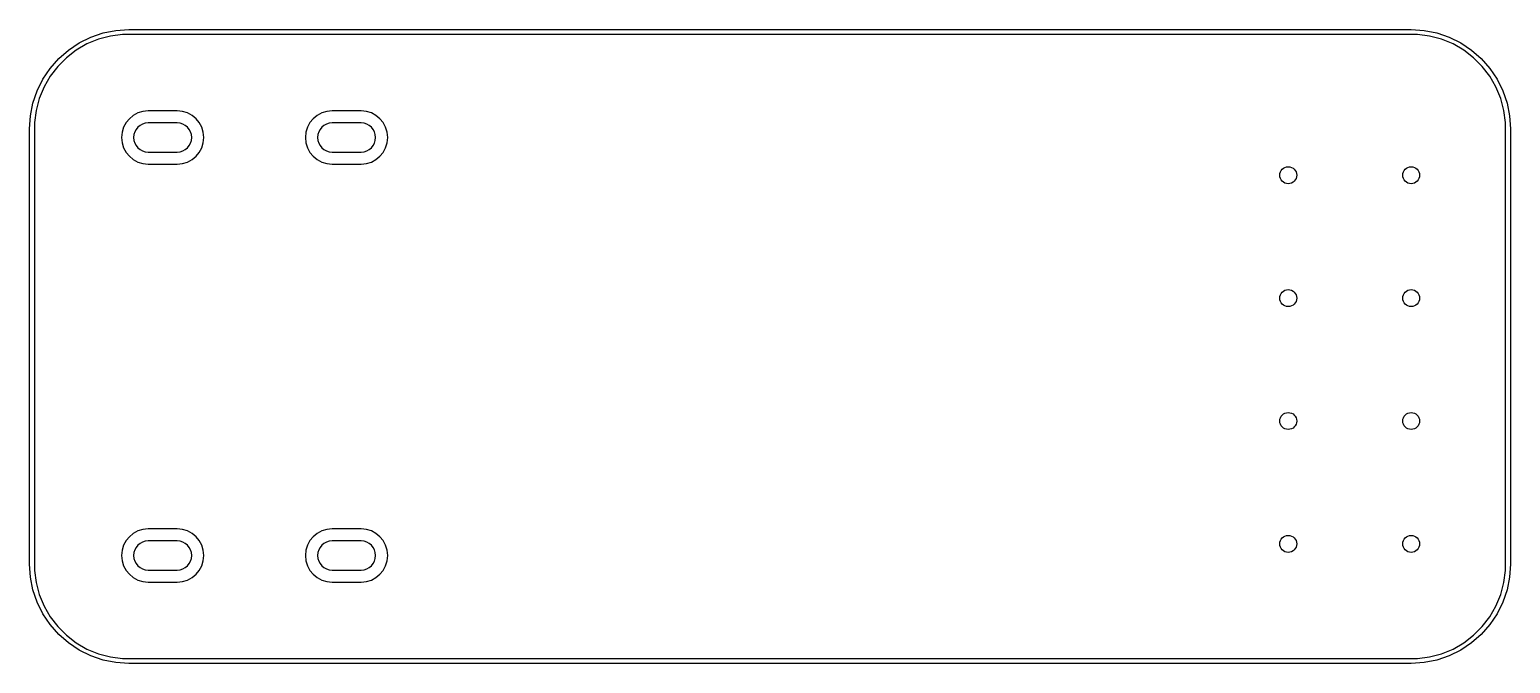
# Model space of a CAD drawing. Header units: millimetres. Extents: x 129.4 to 160, y -104 to -91.
import ezdxf

# ---------------------------------------------------------------- set-up
doc = ezdxf.new("R2010")
doc.units = ezdxf.units.MM
doc.layers.add('Edge.Cuts', color=254, linetype='CONTINUOUS', true_color=0xd0d2cd)

msp = doc.modelspace()

# ---------------------------------------------------------------- linework, layer by layer
at = {"layer": 'Edge.Cuts', "linetype": 'CONTINUOUS'}
for p, q in [((130.475, -91.224647), (130.715499, -91.106047)), ((130.871848, -91.149524), (130.635686, -91.247345)), ((130.715499, -91.106047), (130.969421, -91.019852)), ((131.118757, -91.083365), (130.871848, -91.149524)), ((130.969421, -91.019852), (131.232421, -90.967538)), ((131.37219, -91.05), (131.118757, -91.083365)), ((131.232421, -90.967538), (131.5, -90.95)), ((131.5, -91.05), (131.37219, -91.05)), ((131.5, -90.95), (158, -90.95)), ((158, -91.05), (131.5, -91.05)), ((158, -90.95), (158.267579, -90.967538)), ((158.12781, -91.05), (158, -91.05)), ((158.381243, -91.083365), (158.12781, -91.05)), ((158.267579, -90.967538), (158.530579, -91.019852)), ((158.628152, -91.149524), (158.381243, -91.083365)), ((158.530579, -91.019852), (158.784501, -91.106047)), ((158.864314, -91.247345), (158.628152, -91.149524)), ((158.784501, -91.106047), (159.025, -91.224647)), ((130.050431, -91.550431), (130.252039, -91.373625)), ((130.414313, -91.375155), (130.211517, -91.530766)), ((130.252039, -91.373625), (130.475, -91.224647)), ((130.635686, -91.247345), (130.414313, -91.375155)), ((159.085687, -91.375155), (158.864314, -91.247345)), ((159.025, -91.224647), (159.247961, -91.373625)), ((159.288483, -91.530766), (159.085687, -91.375155)), ((159.247961, -91.373625), (159.449569, -91.550431)), ((129.724647, -91.975), (129.873625, -91.752039)), ((129.873625, -91.752039), (130.050431, -91.550431)), ((130.030766, -91.711517), (129.875155, -91.914313)), ((130.211517, -91.530766), (130.030766, -91.711517)), ((159.469234, -91.711517), (159.288483, -91.530766)), ((159.449569, -91.550431), (159.626375, -91.752039)), ((159.624845, -91.914313), (159.469234, -91.711517)), ((159.626375, -91.752039), (159.775353, -91.975)), ((129.606047, -92.215499), (129.724647, -91.975)), ((129.875155, -91.914313), (129.747345, -92.135686)), ((159.752655, -92.135686), (159.624845, -91.914313)), ((159.775353, -91.975), (159.893953, -92.215499)), ((129.519852, -92.469421), (129.606047, -92.215499)), ((129.649524, -92.371848), (129.583365, -92.618757)), ((129.747345, -92.135686), (129.649524, -92.371848)), ((159.850476, -92.371848), (159.752655, -92.135686)), ((159.916635, -92.618757), (159.850476, -92.371848)), ((159.893953, -92.215499), (159.980148, -92.469421)), ((129.467538, -92.732421), (129.519852, -92.469421)), ((129.583365, -92.618757), (129.55, -92.87219)), ((132.5, -92.63), (131.9, -92.63)), ((136.3, -92.63), (135.7, -92.63)), ((159.95, -92.87219), (159.916635, -92.618757)), ((159.980148, -92.469421), (160.032462, -92.732421)), ((129.45, -93), (129.467538, -92.732421)), ((129.45, -102), (129.45, -93)), ((129.55, -92.87219), (129.55, -93)), ((129.55, -93), (129.55, -102)), ((132.5, -92.88), (131.9, -92.88)), ((136.3, -92.88), (135.7, -92.88)), ((159.95, -93), (159.95, -92.87219)), ((159.95, -102), (159.95, -93)), ((160.032462, -92.732421), (160.05, -93)), ((160.05, -93), (160.05, -102)), ((131.9, -93.48), (132.5, -93.48)), ((135.7, -93.48), (136.3, -93.48)), ((131.9, -93.73), (132.5, -93.73)), ((135.7, -93.73), (136.3, -93.73)), ((132.5, -101.27), (131.9, -101.27)), ((136.3, -101.27), (135.7, -101.27)), ((132.5, -101.52), (131.9, -101.52)), ((136.3, -101.52), (135.7, -101.52)), ((129.467538, -102.267579), (129.45, -102)), ((129.55, -102), (129.55, -102.12781)), ((129.55, -102.12781), (129.583365, -102.381243)), ((131.9, -102.12), (132.5, -102.12)), ((135.7, -102.12), (136.3, -102.12)), ((159.916635, -102.381243), (159.95, -102.12781)), ((159.95, -102.12781), (159.95, -102)), ((160.05, -102), (160.032462, -102.267579)), ((129.519852, -102.530579), (129.467538, -102.267579)), ((129.583365, -102.381243), (129.649524, -102.628152)), ((131.9, -102.37), (132.5, -102.37)), ((135.7, -102.37), (136.3, -102.37)), ((159.850476, -102.628152), (159.916635, -102.381243)), ((160.032462, -102.267579), (159.980148, -102.530579)), ((129.606047, -102.784501), (129.519852, -102.530579)), ((129.724647, -103.025), (129.606047, -102.784501)), ((129.649524, -102.628152), (129.747345, -102.864314)), ((159.752655, -102.864314), (159.850476, -102.628152)), ((159.893953, -102.784501), (159.775353, -103.025)), ((159.980148, -102.530579), (159.893953, -102.784501)), ((129.873625, -103.247961), (129.724647, -103.025)), ((129.747345, -102.864314), (129.875155, -103.085687)), ((129.875155, -103.085687), (130.030766, -103.288483)), ((159.469234, -103.288483), (159.624845, -103.085687)), ((159.624845, -103.085687), (159.752655, -102.864314)), ((159.775353, -103.025), (159.626375, -103.247961)), ((130.050431, -103.449569), (129.873625, -103.247961)), ((130.030766, -103.288483), (130.211517, -103.469234)), ((159.288483, -103.469234), (159.469234, -103.288483)), ((159.626375, -103.247961), (159.449569, -103.449569)), ((130.252039, -103.626375), (130.050431, -103.449569)), ((130.211517, -103.469234), (130.414313, -103.624845)), ((130.475, -103.775353), (130.252039, -103.626375)), ((130.414313, -103.624845), (130.635686, -103.752655)), ((158.864314, -103.752655), (159.085687, -103.624845)), ((159.247961, -103.626375), (159.025, -103.775353)), ((159.085687, -103.624845), (159.288483, -103.469234)), ((159.449569, -103.449569), (159.247961, -103.626375)), ((130.715499, -103.893953), (130.475, -103.775353)), ((130.635686, -103.752655), (130.871848, -103.850476)), ((130.969421, -103.980148), (130.715499, -103.893953)), ((130.871848, -103.850476), (131.118757, -103.916635)), ((131.232421, -104.032462), (130.969421, -103.980148)), ((131.118757, -103.916635), (131.37219, -103.95)), ((131.5, -104.05), (131.232421, -104.032462)), ((131.37219, -103.95), (131.5, -103.95)), ((131.5, -103.95), (158, -103.95)), ((158, -103.95), (158.12781, -103.95)), ((158.267579, -104.032462), (158, -104.05)), ((158.12781, -103.95), (158.381243, -103.916635)), ((158.530579, -103.980148), (158.267579, -104.032462)), ((158.381243, -103.916635), (158.628152, -103.850476)), ((158.784501, -103.893953), (158.530579, -103.980148)), ((158.628152, -103.850476), (158.864314, -103.752655)), ((159.025, -103.775353), (158.784501, -103.893953)), ((158, -104.05), (131.5, -104.05))]:
    msp.add_line(p, q, dxfattribs=at)
at = {"layer": 'Edge.Cuts'}
for centre in [(155.46, -93.96), (155.46, -93.96), (158, -93.96), (158, -93.96), (155.46, -96.5), (155.46, -96.5), (158, -96.5), (158, -96.5), (155.46, -99.04), (155.46, -99.04), (158, -99.04), (158, -99.04), (155.46, -101.58), (155.46, -101.58), (158, -101.58), (158, -101.58)]:
    msp.add_circle(centre, 0.175, dxfattribs=at)
for centre, radius, start, end in [((131.9, -93.18), 0.55, 90, 270), ((132.5, -93.18), 0.55, 270, 450), ((135.7, -93.18), 0.55, 90, 270), ((136.3, -93.18), 0.55, 270, 450), ((131.9, -93.18), 0.3, 90, 270), ((132.5, -93.18), 0.3, 270, 450), ((135.7, -93.18), 0.3, 90, 270), ((136.3, -93.18), 0.3, 270, 450), ((131.9, -101.82), 0.55, 90, 270), ((132.5, -101.82), 0.55, 270, 450), ((135.7, -101.82), 0.55, 90, 270), ((136.3, -101.82), 0.55, 270, 450), ((131.9, -101.82), 0.3, 90, 270), ((132.5, -101.82), 0.3, 270, 450), ((135.7, -101.82), 0.3, 90, 270), ((136.3, -101.82), 0.3, 270, 450)]:
    msp.add_arc(centre, radius, start, end, dxfattribs=at)

doc.saveas('drawing.dxf')
